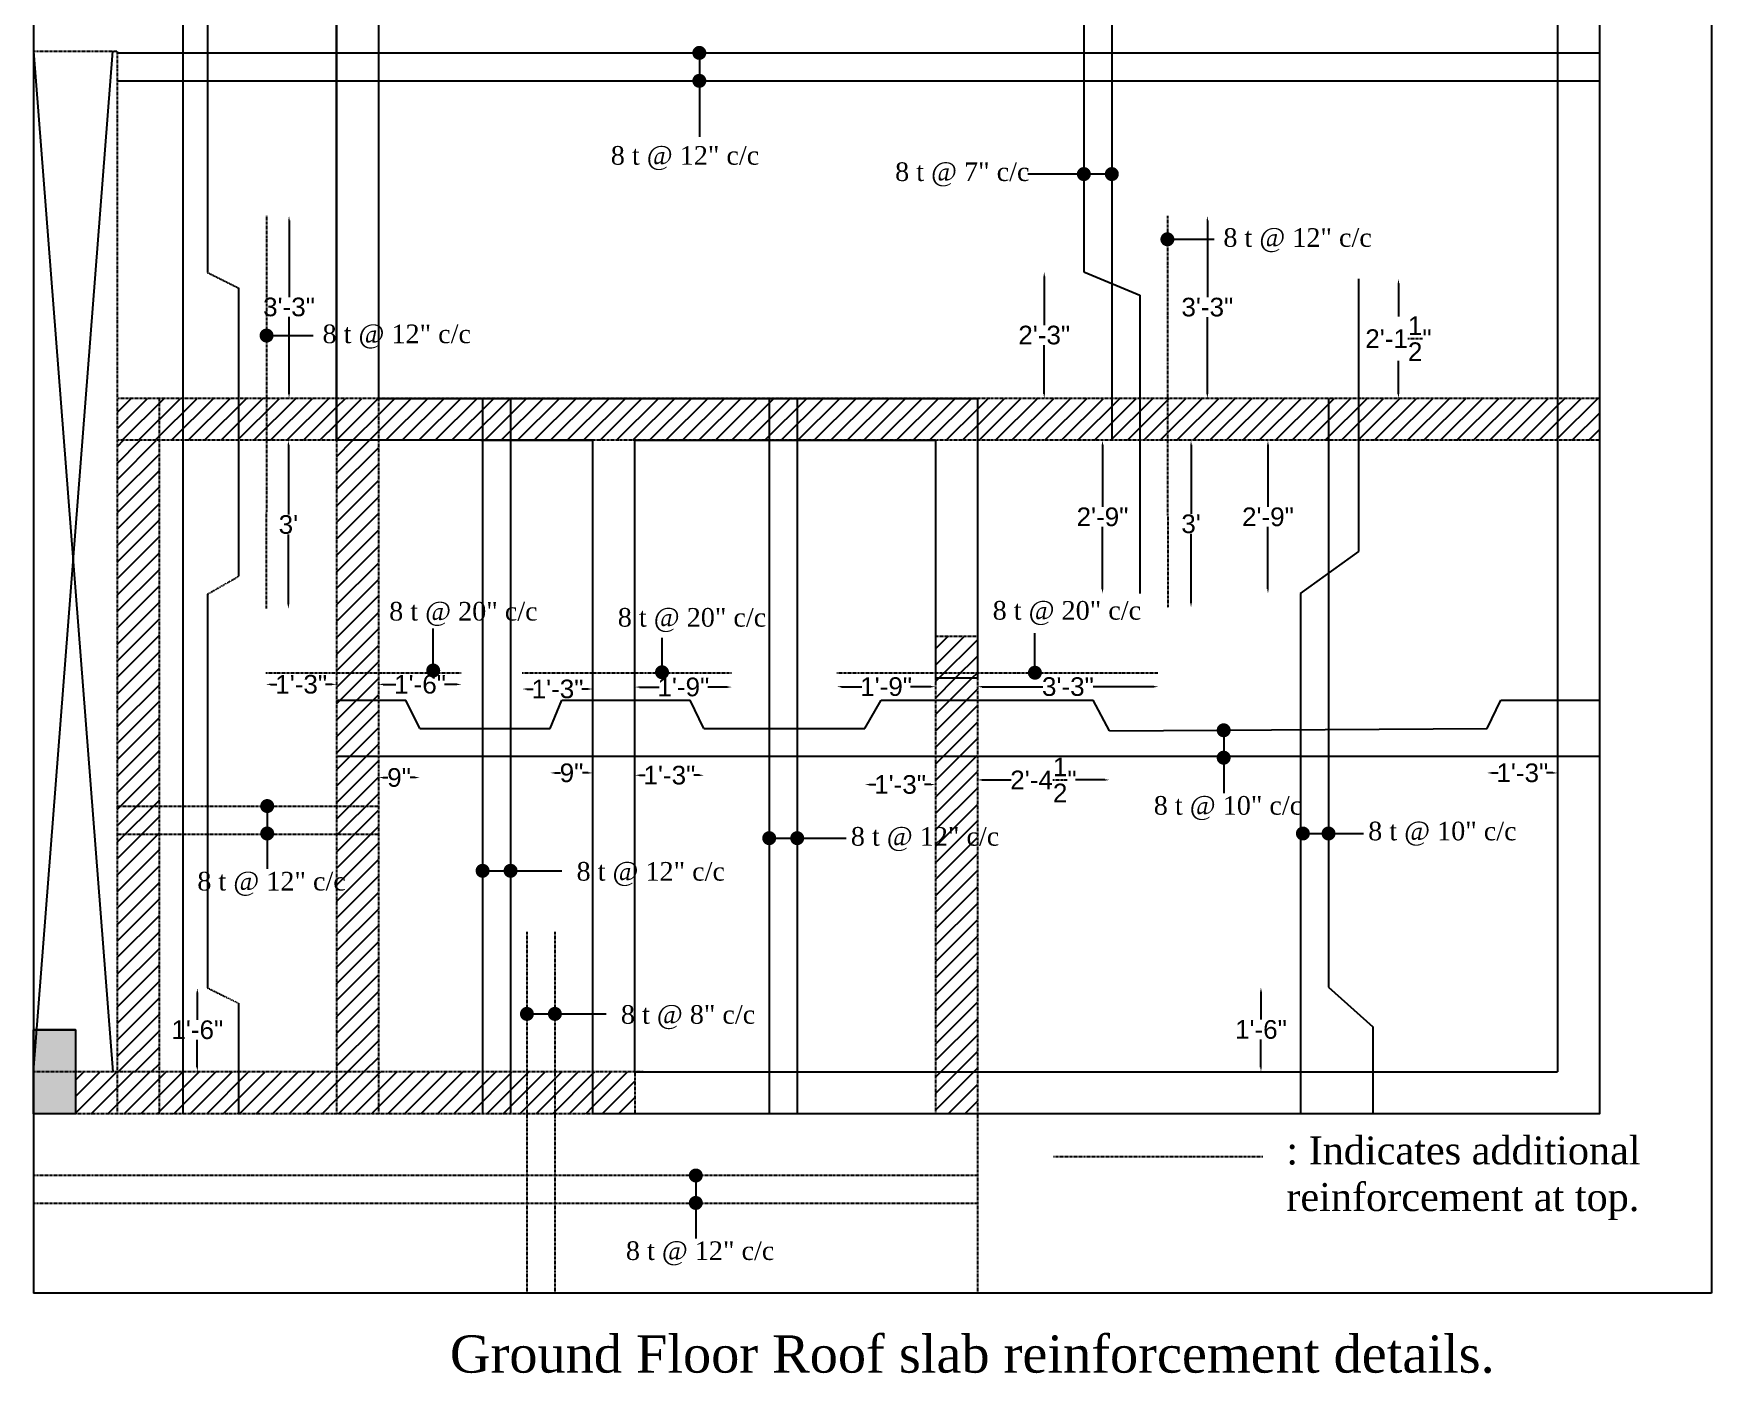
# Model space of a CAD drawing. Header units: inches. Extents: x 2686 to 6206, y -1461 to 53.
# Drawn here: x 5647.2 to 6007.2, y -658.9 to -371.4 of the extents above; entities that cross this region are included whole.
import ezdxf

# ---------------------------------------------------------------- set-up
doc = ezdxf.new("R2010")
doc.units = ezdxf.units.IN
doc.header["$LTSCALE"] = 0.1
doc.header["$MEASUREMENT"] = 0
doc.linetypes.add('DASHED', pattern=[0.75, 0.5, -0.25])
doc.linetypes.add('DASHED2', pattern=[0.375, 0.25, -0.125])
doc.layers.add('MH - Beams', color=3, linetype='DASHED2')
doc.layers.add('MH - Slab reinforcement', color=3, linetype='Continuous')
doc.styles.get("Standard").update_dxf_attribs({"font": 'arial.ttf'})
doc.dimstyles.get("Standard").update_dxf_attribs({"dimtxt": 6, "dimasz": 3, "dimexe": 0, "dimexo": 0.0625, "dimgap": 0.09, "dimtad": 0, "dimtih": 1, "dimtoh": 1, "dimdec": 1, "dimzin": 0, "dimdsep": 46, "dimlunit": 4, "dimtxsty": 'Standard', "dimblk": 'DOT', "dimcen": 0.09, "dimse1": 1, "dimse2": 1, "dimadec": 0, "dimazin": 0, "dimtfac": 1, "dimtdec": 1, "dimtofl": 0, "dimtmove": 0, "dimatfit": 3, "dimfxl": 1, "dimtolj": 1, "dimtzin": 0, "dimarcsym": 0})
pattern_1 = [(45, (862.607, -8.3835), (-1.767767, 1.767767), [])]

# ---------------------------------------------------------------- blocks, each defined once
blk = doc.blocks.new('_Dot')
at = {"color": 0, "linetype": 'ByBlock', "lineweight": -2}
blk.add_line((-0.5, 0), (-1, 0), dxfattribs=at)
at = {"color": 0, "linetype": 'ByBlock', "const_width": 0.5}
blk.add_lwpolyline([(-0.25, 0, 1), (0.25, 0, 1)], format="xyb", close=True, dxfattribs=at)
blk = doc.blocks.new('*D280')
at = {"layer": 'Defpoints', "color": 0}
for p in [(5872.5, -422.5), (5864, -449.63), (5878.43, -449.63)]:
    blk.add_point(p, dxfattribs=at)
at = {"layer": 'MH - Slab reinforcement', "color": 0, "lineweight": -2}
for p, q in [((5864, -423.5), (5864, -433.93)), ((5864, -448.63), (5864, -438.2))]:
    blk.add_line(p, q, dxfattribs=at)
at = {"layer": 'MH - Slab reinforcement', "color": 0}
for points in [[(5864.17, -423.5), (5863.83, -423.5), (5864, -422.5)], [(5863.83, -448.63), (5864.17, -448.63), (5864, -449.63)]]:
    blk.add_solid(points, dxfattribs=at)
at = {"layer": 'MH - Slab reinforcement', "color": 0, "linetype": 'DASHED', "insert": (5864, -436.07), "char_height": 4, "attachment_point": 5}
blk.add_mtext('\\A1;2\'-3"', dxfattribs=at)
blk = doc.blocks.new('*D281')
at = {"layer": 'Defpoints', "color": 0}
for p in [(5890.43, -410.5), (5890.46, -449.63), (5899, -449.63)]:
    blk.add_point(p, dxfattribs=at)
at = {"layer": 'MH - Slab reinforcement', "color": 0, "lineweight": -2}
for p, q in [((5899, -411.5), (5899, -427.93)), ((5899, -448.63), (5899, -432.2))]:
    blk.add_line(p, q, dxfattribs=at)
at = {"layer": 'MH - Slab reinforcement', "color": 0}
for points in [[(5899.17, -411.5), (5898.83, -411.5), (5899, -410.5)], [(5898.83, -448.63), (5899.17, -448.63), (5899, -449.63)]]:
    blk.add_solid(points, dxfattribs=at)
at = {"layer": 'MH - Slab reinforcement', "color": 0, "linetype": 'DASHED', "insert": (5899, -430.07), "char_height": 4, "attachment_point": 5}
blk.add_mtext('\\A1;3\'-3"', dxfattribs=at)
blk = doc.blocks.new('*D282')
at = {"layer": 'Defpoints', "color": 0}
for p in [(5931.5, -424), (5931.5, -449.63), (5940, -449.63)]:
    blk.add_point(p, dxfattribs=at)
at = {"layer": 'MH - Slab reinforcement', "color": 0, "lineweight": -2}
for p, q in [((5940, -425), (5940, -432.04)), ((5940, -448.63), (5940, -441.59))]:
    blk.add_line(p, q, dxfattribs=at)
at = {"layer": 'MH - Slab reinforcement', "color": 0}
for points in [[(5940.17, -425), (5939.83, -425), (5940, -424)], [(5939.83, -448.63), (5940.17, -448.63), (5940, -449.63)]]:
    blk.add_solid(points, dxfattribs=at)
at = {"layer": 'MH - Slab reinforcement', "color": 0, "linetype": 'DASHED', "insert": (5940, -436.82), "char_height": 4, "attachment_point": 5}
blk.add_mtext('\\A1;2\'-1{\\H1.000000x;\\S1/2;}"', dxfattribs=at)
blk = doc.blocks.new('*D283')
at = {"layer": 'Defpoints', "color": 0}
for p in [(5912, -458.63), (5922.44, -458.63), (5919, -491.5)]:
    blk.add_point(p, dxfattribs=at)
at = {"layer": 'MH - Slab reinforcement', "color": 0, "lineweight": -2}
for p, q in [((5912, -459.63), (5912, -472.93)), ((5912, -490.5), (5912, -477.2))]:
    blk.add_line(p, q, dxfattribs=at)
at = {"layer": 'MH - Slab reinforcement', "color": 0}
for points in [[(5912.17, -459.63), (5911.83, -459.63), (5912, -458.63)], [(5911.83, -490.5), (5912.17, -490.5), (5912, -491.5)]]:
    blk.add_solid(points, dxfattribs=at)
at = {"layer": 'MH - Slab reinforcement', "color": 0, "linetype": 'DASHED', "insert": (5912, -475.07), "char_height": 4, "attachment_point": 5}
blk.add_mtext('\\A1;2\'-9"', dxfattribs=at)
blk = doc.blocks.new('*D284')
at = {"layer": 'Defpoints', "color": 0}
for p in [(5884.5, -458.63), (5876.5, -491.5), (5884.5, -491.5)]:
    blk.add_point(p, dxfattribs=at)
at = {"layer": 'MH - Slab reinforcement', "color": 0, "lineweight": -2}
for p, q in [((5876.5, -459.63), (5876.5, -472.93)), ((5876.5, -490.5), (5876.5, -477.2))]:
    blk.add_line(p, q, dxfattribs=at)
at = {"layer": 'MH - Slab reinforcement', "color": 0}
for points in [[(5876.67, -459.63), (5876.33, -459.63), (5876.5, -458.63)], [(5876.33, -490.5), (5876.67, -490.5), (5876.5, -491.5)]]:
    blk.add_solid(points, dxfattribs=at)
at = {"layer": 'MH - Slab reinforcement', "color": 0, "linetype": 'DASHED', "insert": (5876.5, -475.07), "char_height": 4, "attachment_point": 5}
blk.add_mtext('\\A1;2\'-9"', dxfattribs=at)
blk = doc.blocks.new('*D285')
at = {"layer": 'Defpoints', "color": 0}
for p in [(5890.47, -458.63), (5890.5, -494.5), (5895.5, -494.5)]:
    blk.add_point(p, dxfattribs=at)
at = {"layer": 'MH - Slab reinforcement', "color": 0, "lineweight": -2}
for p, q in [((5895.5, -459.63), (5895.5, -474.43)), ((5895.5, -493.5), (5895.5, -478.7))]:
    blk.add_line(p, q, dxfattribs=at)
at = {"layer": 'MH - Slab reinforcement', "color": 0}
for points in [[(5895.67, -459.63), (5895.33, -459.63), (5895.5, -458.63)], [(5895.33, -493.5), (5895.67, -493.5), (5895.5, -494.5)]]:
    blk.add_solid(points, dxfattribs=at)
at = {"layer": 'MH - Slab reinforcement', "color": 0, "linetype": 'DASHED', "insert": (5895.5, -476.57), "char_height": 4, "attachment_point": 5}
blk.add_mtext("\\A1;3'", dxfattribs=at)
blk = doc.blocks.new('*D286')
at = {"layer": 'Defpoints', "color": 0}
for p in [(5825.5, -520.5), (5840.65, -520.5), (5840.65, -532.5)]:
    blk.add_point(p, dxfattribs=at)
at = {"layer": 'MH - Slab reinforcement', "color": 0, "lineweight": -2}
for p, q in [((5826.5, -532.5), (5827.86, -532.5)), ((5839.65, -532.5), (5838.29, -532.5))]:
    blk.add_line(p, q, dxfattribs=at)
at = {"layer": 'MH - Slab reinforcement', "color": 0}
for points in [[(5826.5, -532.33), (5826.5, -532.67), (5825.5, -532.5)], [(5839.65, -532.67), (5839.65, -532.33), (5840.65, -532.5)]]:
    blk.add_solid(points, dxfattribs=at)
at = {"layer": 'MH - Slab reinforcement', "color": 0, "linetype": 'DASHED', "insert": (5833.08, -532.5), "char_height": 4, "attachment_point": 5}
blk.add_mtext('\\A1;1\'-3"', dxfattribs=at)
blk = doc.blocks.new('*D287')
at = {"layer": 'Defpoints', "color": 0}
for p in [(5849.65, -521), (5878, -521), (5849.65, -531.5)]:
    blk.add_point(p, dxfattribs=at)
at = {"layer": 'MH - Slab reinforcement', "color": 0, "lineweight": -2}
for p, q in [((5850.65, -531.5), (5856.92, -531.5)), ((5877, -531.5), (5870.73, -531.5))]:
    blk.add_line(p, q, dxfattribs=at)
at = {"layer": 'MH - Slab reinforcement', "color": 0}
for points in [[(5850.65, -531.33), (5850.65, -531.67), (5849.65, -531.5)], [(5877, -531.67), (5877, -531.33), (5878, -531.5)]]:
    blk.add_solid(points, dxfattribs=at)
at = {"layer": 'MH - Slab reinforcement', "color": 0, "linetype": 'DASHED', "insert": (5863.83, -531.5), "char_height": 4, "attachment_point": 5}
blk.add_mtext('\\A1;2\'-4{\\H1.000000x;\\S1/2;}"', dxfattribs=at)
blk = doc.blocks.new('*D288')
at = {"layer": 'Defpoints', "color": 0}
for p in [(5849.65, -508.5), (5888.5, -508.5), (5849.65, -511.5)]:
    blk.add_point(p, dxfattribs=at)
at = {"layer": 'MH - Slab reinforcement', "color": 0, "lineweight": -2}
for p, q in [((5850.65, -511.5), (5863.68, -511.5)), ((5887.5, -511.5), (5874.48, -511.5))]:
    blk.add_line(p, q, dxfattribs=at)
at = {"layer": 'MH - Slab reinforcement', "color": 0}
for points in [[(5850.65, -511.33), (5850.65, -511.67), (5849.65, -511.5)], [(5887.5, -511.67), (5887.5, -511.33), (5888.5, -511.5)]]:
    blk.add_solid(points, dxfattribs=at)
at = {"layer": 'MH - Slab reinforcement', "color": 0, "linetype": 'DASHED', "insert": (5869.08, -511.5), "char_height": 4, "attachment_point": 5}
blk.add_mtext('\\A1;3\'-3"', dxfattribs=at)
blk = doc.blocks.new('*D289')
at = {"layer": 'Defpoints', "color": 0}
for p in [(5819.5, -508.5), (5840.65, -508.5), (5819.5, -511.5)]:
    blk.add_point(p, dxfattribs=at)
at = {"layer": 'MH - Slab reinforcement', "color": 0, "lineweight": -2}
for p, q in [((5820.5, -511.5), (5824.86, -511.5)), ((5839.65, -511.5), (5835.29, -511.5))]:
    blk.add_line(p, q, dxfattribs=at)
at = {"layer": 'MH - Slab reinforcement', "color": 0}
for points in [[(5820.5, -511.33), (5820.5, -511.67), (5819.5, -511.5)], [(5839.65, -511.67), (5839.65, -511.33), (5840.65, -511.5)]]:
    blk.add_solid(points, dxfattribs=at)
at = {"layer": 'MH - Slab reinforcement', "color": 0, "linetype": 'DASHED', "insert": (5830.08, -511.5), "char_height": 4, "attachment_point": 5}
blk.add_mtext('\\A1;1\'-9"', dxfattribs=at)
blk = doc.blocks.new('*D290')
at = {"layer": 'Defpoints', "color": 0}
for p in [(5959, -520.5), (5974.15, -520.5), (5974.15, -530)]:
    blk.add_point(p, dxfattribs=at)
at = {"layer": 'MH - Slab reinforcement', "color": 0, "lineweight": -2}
for p, q in [((5960, -530), (5961.36, -530)), ((5973.15, -530), (5971.79, -530))]:
    blk.add_line(p, q, dxfattribs=at)
at = {"layer": 'MH - Slab reinforcement', "color": 0}
for points in [[(5960, -529.83), (5960, -530.17), (5959, -530)], [(5973.15, -530.17), (5973.15, -529.83), (5974.15, -530)]]:
    blk.add_solid(points, dxfattribs=at)
at = {"layer": 'MH - Slab reinforcement', "color": 0, "linetype": 'DASHED', "insert": (5966.58, -530), "char_height": 4, "attachment_point": 5}
blk.add_mtext('\\A1;1\'-3"', dxfattribs=at)
blk = doc.blocks.new('*D291')
at = {"layer": 'Defpoints', "color": 0}
for p in [(5776.15, -520.5), (5791, -520.5), (5776.15, -530.5)]:
    blk.add_point(p, dxfattribs=at)
at = {"layer": 'MH - Slab reinforcement', "color": 0, "lineweight": -2}
for p, q in [((5777.15, -530.5), (5778.36, -530.5)), ((5790, -530.5), (5788.79, -530.5))]:
    blk.add_line(p, q, dxfattribs=at)
at = {"layer": 'MH - Slab reinforcement', "color": 0}
for points in [[(5777.15, -530.33), (5777.15, -530.67), (5776.15, -530.5)], [(5790, -530.67), (5790, -530.33), (5791, -530.5)]]:
    blk.add_solid(points, dxfattribs=at)
at = {"layer": 'MH - Slab reinforcement', "color": 0, "linetype": 'DASHED', "insert": (5783.58, -530.5), "char_height": 4, "attachment_point": 5}
blk.add_mtext('\\A1;1\'-3"', dxfattribs=at)
blk = doc.blocks.new('*D292')
at = {"layer": 'Defpoints', "color": 0}
for p in [(5758, -520.5), (5767.15, -520.5), (5767.15, -530)]:
    blk.add_point(p, dxfattribs=at)
at = {"layer": 'MH - Slab reinforcement', "color": 0, "lineweight": -2}
for p, q in [((5759, -530), (5760.19, -530)), ((5766.15, -530), (5764.96, -530))]:
    blk.add_line(p, q, dxfattribs=at)
at = {"layer": 'MH - Slab reinforcement', "color": 0}
for points in [[(5759, -529.83), (5759, -530.17), (5758, -530)], [(5766.15, -530.17), (5766.15, -529.83), (5767.15, -530)]]:
    blk.add_solid(points, dxfattribs=at)
at = {"layer": 'MH - Slab reinforcement', "color": 0, "linetype": 'DASHED', "insert": (5762.58, -530), "char_height": 4, "attachment_point": 5}
blk.add_mtext('\\A1;9"', dxfattribs=at)
blk = doc.blocks.new('*D293')
at = {"layer": 'Defpoints', "color": 0}
for p in [(5776.15, -508.5), (5797, -508.5), (5797, -511.58)]:
    blk.add_point(p, dxfattribs=at)
at = {"layer": 'MH - Slab reinforcement', "color": 0, "lineweight": -2}
for p, q in [((5777.15, -511.58), (5781.36, -511.58)), ((5796, -511.58), (5791.79, -511.58))]:
    blk.add_line(p, q, dxfattribs=at)
at = {"layer": 'MH - Slab reinforcement', "color": 0}
for points in [[(5777.15, -511.41), (5777.15, -511.75), (5776.15, -511.58)], [(5796, -511.75), (5796, -511.41), (5797, -511.58)]]:
    blk.add_solid(points, dxfattribs=at)
at = {"layer": 'MH - Slab reinforcement', "color": 0, "linetype": 'DASHED', "insert": (5786.58, -511.58), "char_height": 4, "attachment_point": 5}
blk.add_mtext('\\A1;1\'-9"', dxfattribs=at)
blk = doc.blocks.new('*D294')
at = {"layer": 'Defpoints', "color": 0}
for p in [(5752, -508.5), (5767.15, -508.5), (5752, -512)]:
    blk.add_point(p, dxfattribs=at)
at = {"layer": 'MH - Slab reinforcement', "color": 0, "lineweight": -2}
for p, q in [((5753, -512), (5754.36, -512)), ((5766.15, -512), (5764.79, -512))]:
    blk.add_line(p, q, dxfattribs=at)
at = {"layer": 'MH - Slab reinforcement', "color": 0}
for points in [[(5753, -511.83), (5753, -512.17), (5752, -512)], [(5766.15, -512.17), (5766.15, -511.83), (5767.15, -512)]]:
    blk.add_solid(points, dxfattribs=at)
at = {"layer": 'MH - Slab reinforcement', "color": 0, "linetype": 'DASHED', "insert": (5759.58, -512), "char_height": 4, "attachment_point": 5}
blk.add_mtext('\\A1;1\'-3"', dxfattribs=at)
blk = doc.blocks.new('*D295')
at = {"layer": 'Defpoints', "color": 0}
for p in [(5721.15, -520.5), (5730, -520.5), (5721.15, -531)]:
    blk.add_point(p, dxfattribs=at)
at = {"layer": 'MH - Slab reinforcement', "color": 0, "lineweight": -2}
for p, q in [((5722.15, -531), (5723.19, -531)), ((5729, -531), (5727.96, -531))]:
    blk.add_line(p, q, dxfattribs=at)
at = {"layer": 'MH - Slab reinforcement', "color": 0}
for points in [[(5722.15, -530.83), (5722.15, -531.17), (5721.15, -531)], [(5729, -531.17), (5729, -530.83), (5730, -531)]]:
    blk.add_solid(points, dxfattribs=at)
at = {"layer": 'MH - Slab reinforcement', "color": 0, "linetype": 'DASHED', "insert": (5725.58, -531), "char_height": 4, "attachment_point": 5}
blk.add_mtext('\\A1;9"', dxfattribs=at)
blk = doc.blocks.new('*D296')
at = {"layer": 'Defpoints', "color": 0}
for p in [(5721.15, -508.5), (5739, -508.5), (5739, -511)]:
    blk.add_point(p, dxfattribs=at)
at = {"layer": 'MH - Slab reinforcement', "color": 0, "lineweight": -2}
for p, q in [((5722.15, -511), (5724.86, -511)), ((5738, -511), (5735.29, -511))]:
    blk.add_line(p, q, dxfattribs=at)
at = {"layer": 'MH - Slab reinforcement', "color": 0}
for points in [[(5722.15, -510.83), (5722.15, -511.17), (5721.15, -511)], [(5738, -511.17), (5738, -510.83), (5739, -511)]]:
    blk.add_solid(points, dxfattribs=at)
at = {"layer": 'MH - Slab reinforcement', "color": 0, "linetype": 'DASHED', "insert": (5730.08, -511), "char_height": 4, "attachment_point": 5}
blk.add_mtext('\\A1;1\'-6"', dxfattribs=at)
blk = doc.blocks.new('*D297')
at = {"layer": 'Defpoints', "color": 0}
for p in [(5697, -508.5), (5697, -511), (5712.15, -508.5)]:
    blk.add_point(p, dxfattribs=at)
at = {"layer": 'MH - Slab reinforcement', "color": 0, "lineweight": -2}
for p, q in [((5698, -511), (5699.36, -511)), ((5711.15, -511), (5709.79, -511))]:
    blk.add_line(p, q, dxfattribs=at)
at = {"layer": 'MH - Slab reinforcement', "color": 0}
for points in [[(5698, -510.83), (5698, -511.17), (5697, -511)], [(5711.15, -511.17), (5711.15, -510.83), (5712.15, -511)]]:
    blk.add_solid(points, dxfattribs=at)
at = {"layer": 'MH - Slab reinforcement', "color": 0, "linetype": 'DASHED', "insert": (5704.58, -511), "char_height": 4, "attachment_point": 5}
blk.add_mtext('\\A1;1\'-3"', dxfattribs=at)
blk = doc.blocks.new('*D300')
at = {"layer": 'Defpoints', "color": 0}
for p in [(5925, -576), (5910.5, -594.13), (5925, -594.13)]:
    blk.add_point(p, dxfattribs=at)
at = {"layer": 'MH - Slab reinforcement', "color": 0, "lineweight": -2}
for p, q in [((5910.5, -577), (5910.5, -582.93)), ((5910.5, -593.13), (5910.5, -587.2))]:
    blk.add_line(p, q, dxfattribs=at)
at = {"layer": 'MH - Slab reinforcement', "color": 0}
for points in [[(5910.67, -577), (5910.33, -577), (5910.5, -576)], [(5910.33, -593.13), (5910.67, -593.13), (5910.5, -594.13)]]:
    blk.add_solid(points, dxfattribs=at)
at = {"layer": 'MH - Slab reinforcement', "color": 0, "linetype": 'DASHED', "insert": (5910.5, -585.07), "char_height": 4, "attachment_point": 5}
blk.add_mtext('\\A1;1\'-6"', dxfattribs=at)
blk = doc.blocks.new('*D306')
at = {"layer": 'Defpoints', "color": 0}
for p in [(5697.15, -410.45), (5701.97, -410.45), (5697.12, -449.63)]:
    blk.add_point(p, dxfattribs=at)
at = {"layer": 'MH - Slab reinforcement', "color": 0, "lineweight": -2}
for p, q in [((5701.97, -411.45), (5701.97, -427.91)), ((5701.97, -448.63), (5701.97, -432.17))]:
    blk.add_line(p, q, dxfattribs=at)
at = {"layer": 'MH - Slab reinforcement', "color": 0}
for points in [[(5702.13, -411.45), (5701.8, -411.45), (5701.97, -410.45)], [(5701.8, -448.63), (5702.13, -448.63), (5701.97, -449.63)]]:
    blk.add_solid(points, dxfattribs=at)
at = {"layer": 'MH - Slab reinforcement', "color": 0, "linetype": 'DASHED', "insert": (5701.97, -430.04), "char_height": 4, "attachment_point": 5}
blk.add_mtext('\\A1;3\'-3"', dxfattribs=at)
blk = doc.blocks.new('*D307')
at = {"layer": 'Defpoints', "color": 0}
for p in [(5697.11, -458.63), (5697.08, -494.8), (5701.83, -494.8)]:
    blk.add_point(p, dxfattribs=at)
at = {"layer": 'MH - Slab reinforcement', "color": 0, "lineweight": -2}
for p, q in [((5701.83, -459.63), (5701.83, -474.58)), ((5701.83, -493.8), (5701.83, -478.85))]:
    blk.add_line(p, q, dxfattribs=at)
at = {"layer": 'MH - Slab reinforcement', "color": 0}
for points in [[(5702, -459.63), (5701.66, -459.63), (5701.83, -458.63)], [(5701.66, -493.8), (5702, -493.8), (5701.83, -494.8)]]:
    blk.add_solid(points, dxfattribs=at)
at = {"layer": 'MH - Slab reinforcement', "color": 0, "linetype": 'DASHED', "insert": (5701.83, -476.72), "char_height": 4, "attachment_point": 5}
blk.add_mtext("\\A1;3'", dxfattribs=at)
blk = doc.blocks.new('*D308')
at = {"layer": 'Defpoints', "color": 0}
for p in [(5684.5, -576.13), (5682.29, -594.13), (5684.5, -594.13)]:
    blk.add_point(p, dxfattribs=at)
at = {"layer": 'MH - Slab reinforcement', "color": 0, "lineweight": -2}
for p, q in [((5682.29, -577.13), (5682.29, -583)), ((5682.29, -593.13), (5682.29, -587.27))]:
    blk.add_line(p, q, dxfattribs=at)
at = {"layer": 'MH - Slab reinforcement', "color": 0}
for points in [[(5682.46, -577.13), (5682.13, -577.13), (5682.29, -576.13)], [(5682.13, -593.13), (5682.46, -593.13), (5682.29, -594.13)]]:
    blk.add_solid(points, dxfattribs=at)
at = {"layer": 'MH - Slab reinforcement', "color": 0, "linetype": 'DASHED', "insert": (5682.29, -585.13), "char_height": 4, "attachment_point": 5}
blk.add_mtext('\\A1;1\'-6"', dxfattribs=at)

msp = doc.modelspace()

# ---------------------------------------------------------------- hatches: boundary and pattern name
msp.add_hatch(color=256).paths.add_polyline_path([(5647.15, -585.13), (5656.15, -585.13), (5656.15, -603.13), (5647.15, -603.13)])
at = {"layer": 'MH - Beams'}
h = msp.add_hatch(dxfattribs=at)
h.set_pattern_fill('ANSI31', color=256, scale=20, style=0)
h.set_pattern_definition(pattern_1)
h.paths.add_polyline_path([(5712.15, -449.63), (5665.15, -449.63), (5665.15, -458.63), (5712.15, -458.63)])
h = msp.add_hatch(dxfattribs=at)
h.set_pattern_fill('ANSI31', color=256, scale=20, style=0)
h.set_pattern_definition(pattern_1)
h.paths.add_polyline_path([(5712.15, -449.63), (5712.15, -458.63), (5712.15, -458.63), (5712.15, -458.63), (5721.15, -458.63), (5721.15, -449.63)])
h = msp.add_hatch(dxfattribs=at)
h.set_pattern_fill('ANSI31', color=256, scale=20, style=0)
h.set_pattern_definition(pattern_1)
h.paths.add_polyline_path([(5743.15, -458.63), (5767.15, -458.63), (5767.15, -458.63), (5776.15, -458.63), (5840.65, -458.63), (5849.65, -458.63), (5849.65, -449.63), (5721.15, -449.63), (5721.15, -458.63)])
h = msp.add_hatch(dxfattribs=at)
h.set_pattern_fill('ANSI31', color=256, scale=20, style=0)
h.set_pattern_definition(pattern_1)
h.paths.add_polyline_path([(5974.15, -458.63), (5974.15, -449.63), (5849.65, -449.63), (5849.65, -458.63)])
h = msp.add_hatch(dxfattribs=at)
h.set_pattern_fill('ANSI31', color=256, scale=20, style=0)
h.set_pattern_definition(pattern_1)
h.paths.add_polyline_path([(5983.15, -458.63), (5983.15, -449.63), (5974.15, -449.63), (5974.15, -458.63)])
h = msp.add_hatch(dxfattribs=at)
h.set_pattern_fill('ANSI31', color=256, scale=20, style=0)
h.set_pattern_definition([(45, (880.607, -8.3835), (-1.767767, 1.767767), [])])
h.paths.add_polyline_path([(5674.15, -594.13), (5674.15, -458.63), (5665.15, -458.63), (5665.15, -594.13)])
h = msp.add_hatch(dxfattribs=at)
h.set_pattern_fill('ANSI31', color=256, scale=20, style=0)
h.set_pattern_definition(pattern_1)
h.paths.add_polyline_path([(5712.15, -458.63), (5712.15, -594.13), (5721.15, -594.13), (5721.15, -458.63)])
h = msp.add_hatch(dxfattribs=at)
h.set_pattern_fill('ANSI31', color=256, scale=20, style=0)
h.set_pattern_definition(pattern_1)
h.paths.add_polyline_path([(5849.65, -509.63), (5849.65, -500.63), (5840.65, -500.63), (5840.65, -509.63)])
h = msp.add_hatch(dxfattribs=at)
h.set_pattern_fill('ANSI31', color=256, scale=20, style=0)
h.set_pattern_definition(pattern_1)
h.paths.add_polyline_path([(5849.65, -594.13), (5849.65, -509.63), (5840.65, -509.63), (5840.65, -594.13)])
h = msp.add_hatch(dxfattribs=at)
h.set_pattern_fill('ANSI31', color=256, scale=20, style=0)
h.set_pattern_definition(pattern_1)
h.paths.add_polyline_path([(5712.15, -603.13), (5712.15, -594.13), (5656.15, -594.13), (5656.15, -603.13), (5656.15, -603.13)])
h = msp.add_hatch(dxfattribs=at)
h.set_pattern_fill('ANSI31', color=256, scale=20)
h.set_pattern_definition(pattern_1)
h.paths.add_polyline_path([(5721.15, -603.13), (5721.15, -594.13), (5712.15, -594.13), (5712.15, -603.13)])
h = msp.add_hatch(dxfattribs=at)
h.set_pattern_fill('ANSI31', color=256, scale=20, style=0)
h.set_pattern_definition(pattern_1)
h.paths.add_polyline_path([(5767.15, -603.13), (5767.15, -603.13), (5767.15, -594.13), (5721.15, -594.13), (5721.15, -603.13)])
h = msp.add_hatch(dxfattribs=at)
h.set_pattern_fill('ANSI31', color=256, scale=20, style=0)
h.set_pattern_definition(pattern_1)
h.paths.add_polyline_path([(5776.15, -603.13), (5776.15, -594.13), (5767.15, -594.13), (5767.15, -603.13), (5767.15, -603.13), (5767.15, -603.13)])
h = msp.add_hatch(dxfattribs=at)
h.set_pattern_fill('ANSI31', color=256, scale=20, style=0)
h.set_pattern_definition(pattern_1)
h.paths.add_polyline_path([(5849.65, -603.13), (5849.65, -594.13), (5840.65, -594.13), (5840.65, -603.13)])

# ---------------------------------------------------------------- linework, layer by layer
for p, q in [((5712.15, -318.13), (5712.15, -396.13)), ((5721.15, -327.13), (5721.15, -449.63)), ((5647.15, -375.13), (5664.15, -594.13)), ((5647.15, -594.13), (5664.15, -375.13)), ((5712.15, -396.13), (5712.15, -458.63)), ((5743.15, -458.63), (5712.15, -458.63)), ((5656.15, -585.13), (5647.15, -585.13)), ((5656.15, -603.13), (5647.15, -603.13))]:
    msp.add_line(p, q)
for points in [[(5647.15, -151.63), (6007.15, -151.63), (6007.15, -641.63)], [(5647.15, -151.63), (5647.15, -641.63)], [(5974.15, -368.71), (5974.15, -594.13)], [(5983.15, -368.71), (5983.15, -603.13)], [(5721.15, -449.63), (5849.65, -449.63)], [(5849.65, -449.63), (5849.65, -509.63)], [(5743.15, -458.63), (5767.15, -458.63)], [(5767.15, -510.13), (5767.15, -458.63)], [(5776.15, -510.13), (5776.15, -458.63)], [(5776.15, -458.63), (5840.65, -458.63)], [(5840.65, -458.63), (5840.65, -509.63)], [(5767.15, -603.13), (5767.15, -510.13)], [(5776.15, -594.13), (5776.15, -510.13)], [(5840.65, -509.63), (5849.65, -509.63)], [(5656.15, -585.13), (5656.15, -603.13)], [(5776.15, -594.13), (5974.15, -594.13)], [(5983.15, -603.13), (5767.15, -603.13)], [(6007.15, -641.63), (5647.15, -641.63)]]:
    msp.add_lwpolyline(points)
for points in [[(5712.15, -175.63), (5983.15, -175.63), (5983.15, -603.13), (5767.15, -603.13), (5767.15, -458.63), (5712.15, -458.63), (5712.15, -175.63)], [(5647.15, -585.13), (5656.15, -585.13), (5656.15, -603.13), (5647.15, -603.13)]]:
    msp.add_lwpolyline(points, close=True)
for p, q in [((5647.15, -375.13), (5665.15, -375.13)), ((5665.15, -603.13), (5665.15, -375.13)), ((5983.15, -449.63), (5665.15, -449.63)), ((5674.15, -603.13), (5674.15, -449.63)), ((5712.15, -449.63), (5712.15, -603.13)), ((5721.15, -449.63), (5721.15, -603.13)), ((5983.15, -458.63), (5665.15, -458.63)), ((5840.65, -500.63), (5840.65, -603.13)), ((5840.65, -500.63), (5849.65, -500.63)), ((5849.65, -500.63), (5849.65, -603.13)), ((5777.93, -594.13), (5647.15, -594.13)), ((5776.15, -594.13), (5776.15, -603.13)), ((5777.93, -603.13), (5647.15, -603.13)), ((5849.65, -603.13), (5840.65, -603.13))]:
    msp.add_line(p, q, dxfattribs=at)
at = {"layer": 'MH - Slab reinforcement'}
for p, q in [((5679.15, -318.13), (5679.15, -603.13)), ((5872.5, -318.13), (5872.5, -422.5)), ((5684.5, -342), (5684.5, -422.63)), ((5878.5, -354), (5878.5, -458.63)), ((5665.15, -375.5), (5983.15, -375.5)), ((5665.15, -381.5), (5983.15, -381.5)), ((5872.5, -422.5), (5884.5, -427.5)), ((5931.5, -482.5), (5931.5, -424)), ((5691.15, -425.95), (5691.15, -487.8)), ((5884.5, -427.5), (5884.5, -491.5)), ((5743.5, -449.63), (5743.5, -603.13)), ((5749.5, -449.63), (5749.5, -603.13)), ((5805, -449.63), (5805, -603.13)), ((5811, -449.63), (5811, -603.13)), ((5925, -449.63), (5925, -576)), ((5919, -491.5), (5931.5, -482.5)), ((5684.5, -491.63), (5684.5, -576.13)), ((5919, -491.5), (5919, -603.13)), ((5712.15, -514.38), (5727, -514.38)), ((5730, -520.5), (5727, -514.38)), ((5758, -520.5), (5760.5, -514.38)), ((5760.5, -514.38), (5788, -514.38)), ((5791, -520.5), (5788, -514.38)), ((5825.5, -520.5), (5829, -514.38)), ((5829, -514.38), (5874.5, -514.38)), ((5878, -521), (5874.5, -514.38)), ((5959, -520.5), (5962, -514.38)), ((5962, -514.38), (5983.15, -514.38)), ((5730, -520.5), (5758, -520.5)), ((5791, -520.5), (5825.5, -520.5)), ((5878, -521), (5959, -520.5)), ((5712.15, -526.38), (5983.15, -526.38)), ((5691.15, -579.42), (5691.15, -603.13)), ((5925, -576), (5934.5, -584.5)), ((5934.5, -584.5), (5934.5, -603.13))]:
    msp.add_line(p, q, dxfattribs=at)
at = {"layer": 'MH - Slab reinforcement', "linetype": 'DASHED'}
for p, q in [((5697.15, -410.45), (5697.08, -494.8)), ((5890.43, -410.5), (5890.5, -494.5)), ((5684.5, -422.63), (5691.15, -425.95)), ((5684.5, -491.63), (5691.15, -487.8)), ((5697, -508.5), (5739, -508.5)), ((5752, -508.5), (5797, -508.5)), ((5819.5, -508.5), (5888.5, -508.5)), ((5665.15, -537.11), (5721.15, -537.11)), ((5665.15, -543.11), (5721.15, -543.11)), ((5753.01, -564.13), (5753.01, -641.63)), ((5759.01, -564.13), (5759.01, -641.63)), ((5684.5, -576.13), (5691.15, -579.42)), ((5849.65, -603.13), (5849.65, -641.63)), ((5865.99, -612.3), (5910.99, -612.3)), ((5849.65, -616.38), (5647.15, -616.38)), ((5849.65, -622.38), (5647.15, -622.38))]:
    msp.add_line(p, q, dxfattribs=at)

# ---------------------------------------------------------------- texts
at = {"attachment_point": 1}
for s, insert, char_height, width in [('{\\fTimes New Roman|b0|i0|c0|p34;: Indicates additional\\Preinforcement at top.}', (5915.95, -608), 6, 170.2111), ('\\pxqc;{\\fTimes New Roman|b0|i0|c0|p34;Ground Floor Roof slab reinforcement details.}', (5727.77, -650.68), 8, 241.5948)]:
    msp.add_mtext(s, dxfattribs=dict(at, insert=insert, char_height=char_height, width=width))
at = {"layer": 'MH - Slab reinforcement', "char_height": 4, "width": 36, "attachment_point": 1}
for s, insert in [('{\\fTimes New Roman|b0|i0|c0|p34;8 t @ 12" c/c}', (5771, -395.5)), ('{\\fTimes New Roman|b0|i0|c0|p34;8 t @ 7" c/c}', (5832, -399)), ('{\\fTimes New Roman|b0|i0|c0|p34;8 t @ 12" c/c}', (5902.43, -413.12)), ('{\\fTimes New Roman|b0|i0|c0|p34;8 t @ 12" c/c}', (5709.15, -433.79)), ('{\\fTimes New Roman|b0|i0|c0|p34;8 t @ 20" c/c}', (5852.93, -493.12)), ('{\\fTimes New Roman|b0|i0|c0|p34;8 t @ 20" c/c}', (5723.45, -493.31)), ('{\\fTimes New Roman|b0|i0|c0|p34;8 t @ 20" c/c}', (5772.5, -494.62)), ('{\\fTimes New Roman|b0|i0|c0|p34;8 t @ 10" c/c}', (5887.5, -534.97)), ('{\\fTimes New Roman|b0|i0|c0|p34;8 t @ 12" c/c}', (5822.5, -541.62)), ('{\\fTimes New Roman|b0|i0|c0|p34;8 t @ 10" c/c}', (5933.5, -540.47)), ('{\\fTimes New Roman|b0|i0|c0|p34;8 t @ 12" c/c}', (5763.65, -549.12)), ('{\\fTimes New Roman|b0|i0|c0|p34;8 t @ 12" c/c}', (5682.29, -551.23)), ('{\\fTimes New Roman|b0|i0|c0|p34;8 t @ 8" c/c}', (5773.16, -579.83)), ('{\\fTimes New Roman|b0|i0|c0|p34;8 t @ 12" c/c}', (5774.24, -630.51))]:
    msp.add_mtext(s, dxfattribs=dict(at, insert=insert))

# ---------------------------------------------------------------- dimensions: what is measured, and where the dimension line sits
at = {"layer": 'MH - Slab reinforcement'}
for base, p1, p2, picture, middle in [((5701.97, -410.45), (5697.12, -449.63), (5697.15, -410.45), '*D306', (5701.97, -430.04)), ((5899, -449.63), (5890.43, -410.5), (5890.46, -449.63), '*D281', (5899, -430.07)), ((5864, -449.63), (5872.5, -422.5), (5878.43, -449.63), '*D280', (5864, -436.07)), ((5940, -449.63), (5931.5, -424), (5931.5, -449.63), '*D282', (5940, -436.82)), ((5701.83, -494.8), (5697.11, -458.63), (5697.08, -494.8), '*D307', (5701.83, -476.72)), ((5876.5, -491.5), (5884.5, -458.63), (5884.5, -491.5), '*D284', (5876.5, -475.07)), ((5895.5, -494.5), (5890.47, -458.63), (5890.5, -494.5), '*D285', (5895.5, -476.57)), ((5912, -458.63), (5919, -491.5), (5922.44, -458.63), '*D283', (5912, -475.07)), ((5682.29, -594.13), (5684.5, -576.13), (5684.5, -594.13), '*D308', (5682.29, -585.13)), ((5910.5, -594.13), (5925, -576), (5925, -594.13), '*D300', (5910.5, -585.07))]:
    dim = msp.add_linear_dim(base=base, p1=p1, p2=p2, angle=90, dimstyle='Standard', override={"dimtxt": 4, "dimasz": 1, "dimldrblk": 'Dot'}, dxfattribs=at)
    dim.commit()
    dim.dimension.update_dxf_attribs({"geometry": picture, "text_midpoint": middle})
for base, p1, p2, picture, middle in [((5697, -511), (5712.1539, -508.5), (5697, -508.5), '*D297', (5704.5769, -511)), ((5739, -511), (5721.1539, -508.5), (5739, -508.5), '*D296', (5730.0769, -511)), ((5752, -512), (5767.1539, -508.5), (5752, -508.5), '*D294', (5759.5769, -512)), ((5797, -511.5784), (5776.1539, -508.5), (5797, -508.5), '*D293', (5786.5769, -511.5784)), ((5819.5, -511.5), (5840.6539, -508.5), (5819.5, -508.5), '*D289', (5830.0769, -511.5)), ((5849.6539, -511.5), (5888.5, -508.5), (5849.6539, -508.5), '*D288', (5869.0769, -511.5)), ((5721.1539, -531), (5730, -520.5), (5721.1539, -520.5), '*D295', (5725.5769, -531)), ((5767.1539, -530), (5758, -520.5), (5767.1539, -520.5), '*D292', (5762.5769, -530)), ((5776.1539, -530.5), (5791, -520.5), (5776.1539, -520.5), '*D291', (5783.5769, -530.5)), ((5840.6539, -532.5), (5825.5, -520.5), (5840.6539, -520.5), '*D286', (5833.0769, -532.5)), ((5849.6539, -531.5), (5878, -521), (5849.6539, -521), '*D287', (5863.8269, -531.5)), ((5974.1539, -530), (5959, -520.5), (5974.1539, -520.5), '*D290', (5966.5769, -530))]:
    dim = msp.add_linear_dim(base=base, p1=p1, p2=p2, dimstyle='Standard', override={"dimtxt": 4, "dimasz": 1, "dimldrblk": 'Dot'}, dxfattribs=at)
    dim.commit()
    dim.dimension.update_dxf_attribs({"geometry": picture, "text_midpoint": middle})

# ---------------------------------------------------------------- leaders
for points in [[(5790, -375.5), (5790, -391)], [(5790, -381.5), (5790, -393.5)], [(5878.5, -401.5), (5860.5, -401.5)], [(5872.5, -401.5), (5860.5, -401.5)], [(5890.43, -415.5), (5900.43, -415.5)], [(5697.15, -436.16), (5707.15, -436.16)], [(5732.9, -508.03), (5732.9, -499.03)], [(5862, -508.5), (5862, -500)], [(5782, -508.4), (5782, -501)], [(5902.5, -520.85), (5902.5, -534.35)], [(5902.5, -526.73), (5902.5, -534.35)], [(5697.29, -537.11), (5697.29, -550.61)], [(5697.29, -543), (5697.29, -550.61)], [(5805, -544), (5821.5, -544)], [(5811, -544), (5821.5, -544)], [(5919.5, -543), (5932.5, -543)], [(5925, -543), (5932.5, -543)], [(5743.5, -551), (5760.5, -551)], [(5749.5, -551), (5760.5, -551)], [(5753.01, -581.71), (5770.01, -581.71)], [(5759.01, -581.71), (5770.01, -581.71)], [(5789.24, -616.38), (5789.24, -629.88)], [(5789.24, -622.27), (5789.24, -629.88)]]:
    msp.add_leader(points, dimstyle='Standard', override={"dimtad": 0, "dimldrblk": 'Dot'}, dxfattribs=at)

doc.saveas('drawing.dxf')
